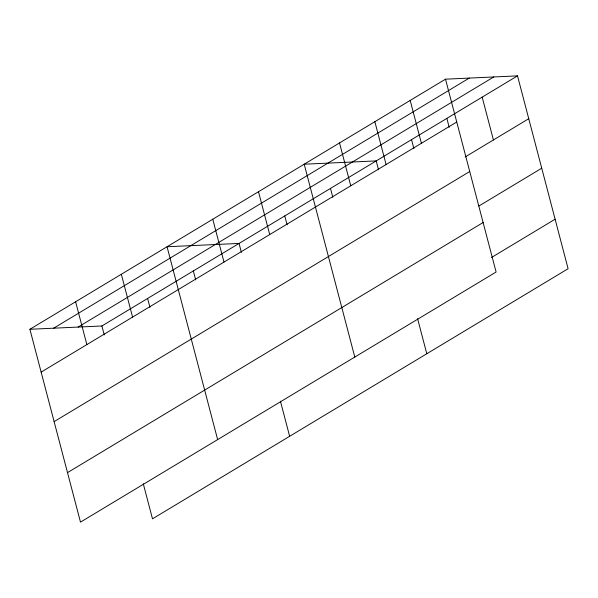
<?xml version="1.0" encoding="UTF-8"?>
<svg xmlns="http://www.w3.org/2000/svg" width="598" height="598" viewBox="0 0 598 598"><rect width="100%" height="100%" fill="white"/><g stroke="black" fill="none" stroke-linecap="round" stroke-linejoin="round"><path stroke-width="0.9" d="M445.51 79.175L496.101 272.023L80.491 522.129L29.9 329.281L445.51 79.175L517.509 75.871L568.1 268.719L152.49 518.825L143.281 483.722M53.663 328.19L469.266 78.084M78.136 327.069L493.746 76.963M29.9 329.281L101.899 325.977L517.509 75.871M41.135 372.12L456.745 122.014M465.154 156.968L528.744 118.703M54.126 421.62L469.736 171.514M478.931 206.004L541.728 168.21M67.507 472.629L483.117 222.523M491.526 257.476L555.116 219.212M482.182 97.13L493.417 139.962M446.856 118.389L449.195 127.314M410.183 100.434L421.418 143.273M411.529 139.648L413.868 148.573M374.856 121.693L386.091 164.532M378.541 169.832L376.202 160.907L304.203 164.211L354.793 357.058M417.583 318.652L426.793 353.754M339.529 142.952L350.764 185.791M330.485 188.415L332.824 197.34M284.768 215.93L287.107 224.855M258.486 191.726L269.72 234.558M241.39 252.363L239.051 243.438L167.051 246.75L217.642 439.597M280.432 401.183L289.641 436.293M212.768 219.234L224.003 262.074M193.333 270.954L195.673 279.879M147.616 298.462L149.956 307.387M121.334 274.258L132.569 317.097M101.899 325.977L104.239 334.902M75.617 301.773L86.852 344.605"/></g></svg>
